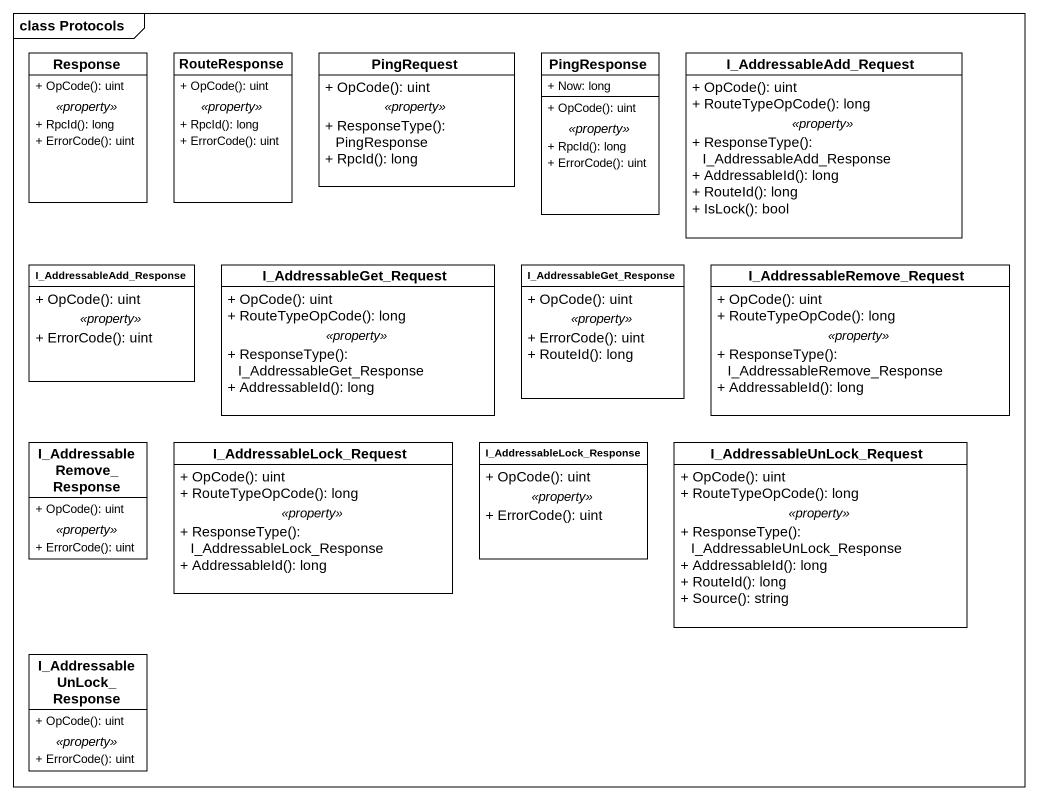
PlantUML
@startuml
mainframe class Protocols
hide circle
hide empty members
skinparam classAttributeIconSize 0
class Response {
  + OpCode(): uint
  .. <<property>> ..
  + RpcId(): long
  + ErrorCode(): uint
}
class RouteResponse {
  + OpCode(): uint
  .. <<property>> ..
  + RpcId(): long
  + ErrorCode(): uint
}
class PingRequest {
  + OpCode(): uint
  .. <<property>> ..
  + ResponseType(): PingResponse
  + RpcId(): long
}
class PingResponse {
  + Now: long
  --
  + OpCode(): uint
  .. <<property>> ..
  + RpcId(): long
  + ErrorCode(): uint
}
class I_AddressableAdd_Request {
  + OpCode(): uint
  + RouteTypeOpCode(): long
  .. <<property>> ..
  + ResponseType(): I_AddressableAdd_Response
  + AddressableId(): long
  + RouteId(): long
  + IsLock(): bool
}
class I_AddressableAdd_Response {
  + OpCode(): uint
  .. <<property>> ..
  + ErrorCode(): uint
}
class I_AddressableGet_Request {
  + OpCode(): uint
  + RouteTypeOpCode(): long
  .. <<property>> ..
  + ResponseType(): I_AddressableGet_Response
  + AddressableId(): long
}
class I_AddressableGet_Response {
  + OpCode(): uint
  .. <<property>> ..
  + ErrorCode(): uint
  + RouteId(): long
}
class I_AddressableRemove_Request {
  + OpCode(): uint
  + RouteTypeOpCode(): long
  .. <<property>> ..
  + ResponseType(): I_AddressableRemove_Response
  + AddressableId(): long
}
class I_AddressableRemove_Response {
  + OpCode(): uint
  .. <<property>> ..
  + ErrorCode(): uint
}
class I_AddressableLock_Request {
  + OpCode(): uint
  + RouteTypeOpCode(): long
  .. <<property>> ..
  + ResponseType(): I_AddressableLock_Response
  + AddressableId(): long
}
class I_AddressableLock_Response {
  + OpCode(): uint
  .. <<property>> ..
  + ErrorCode(): uint
}
class I_AddressableUnLock_Request {
  + OpCode(): uint
  + RouteTypeOpCode(): long
  .. <<property>> ..
  + ResponseType(): I_AddressableUnLock_Response
  + AddressableId(): long
  + RouteId(): long
  + Source(): string
}
class I_AddressableUnLock_Response {
  + OpCode(): uint
  .. <<property>> ..
  + ErrorCode(): uint
}
@enduml
